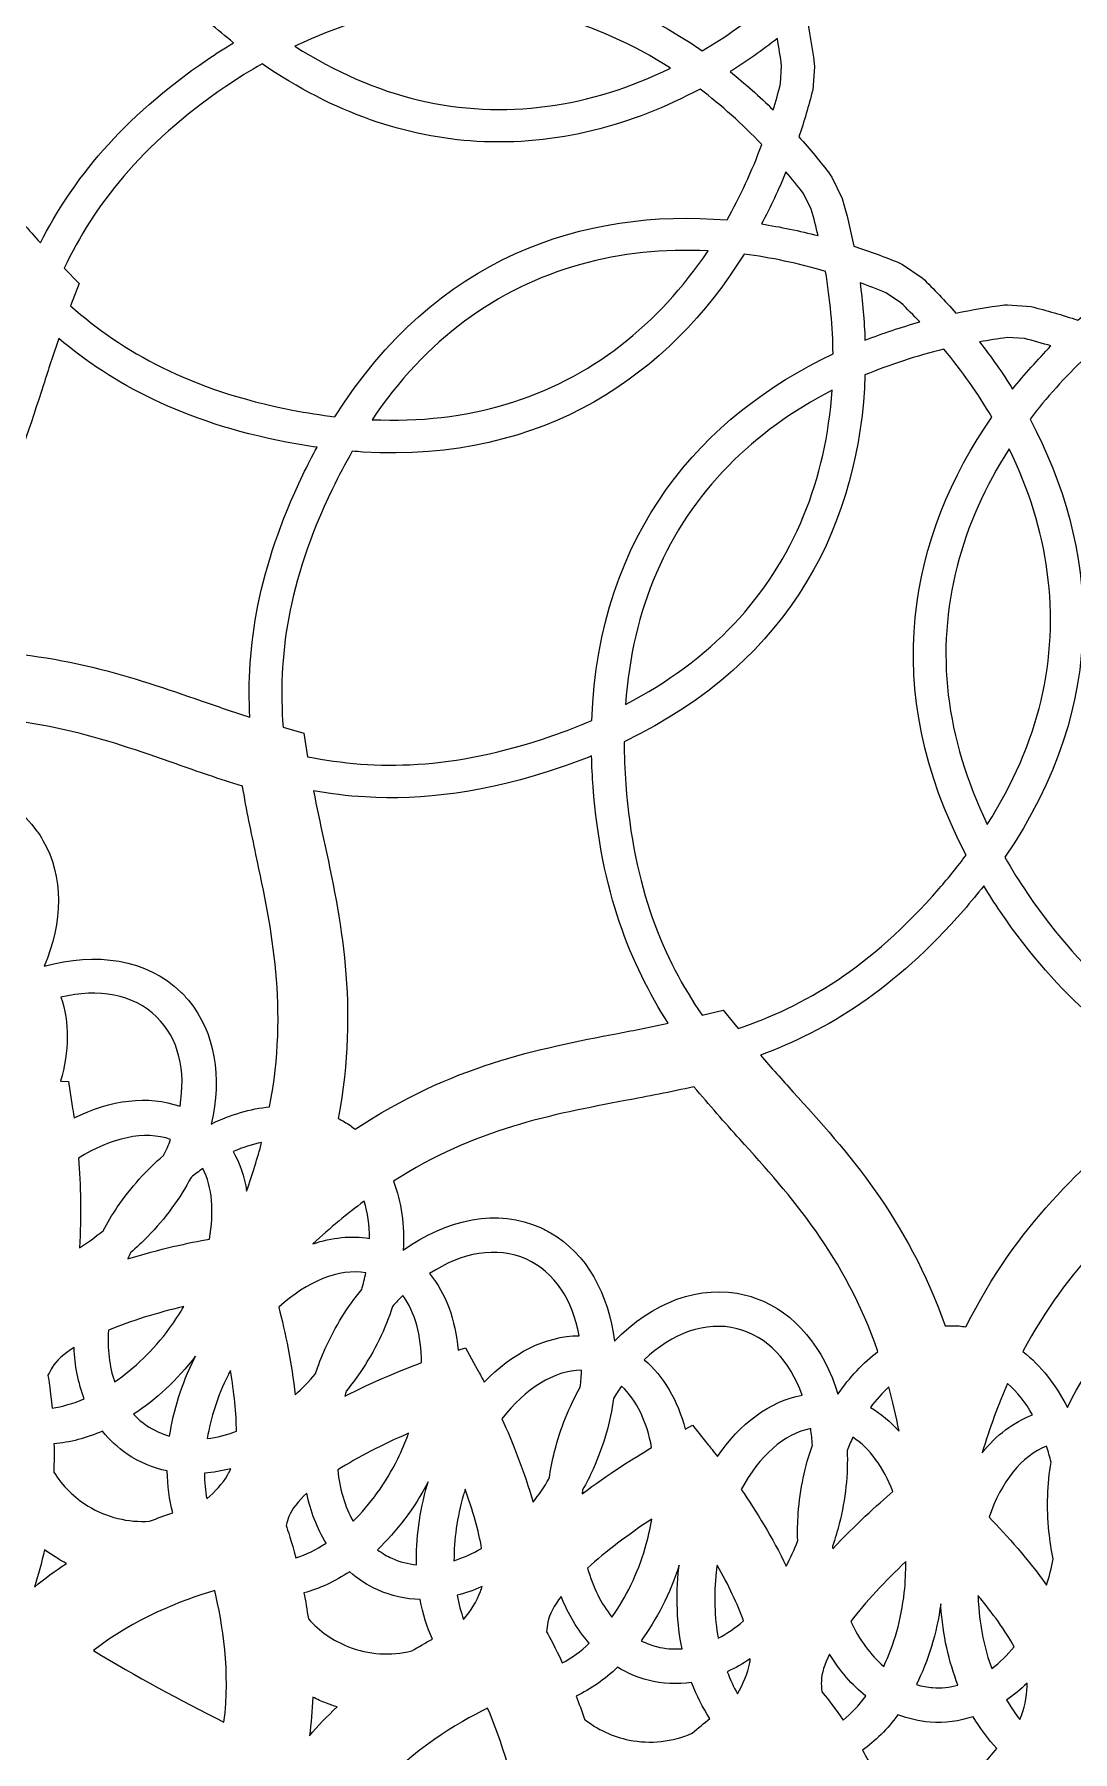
# Model space of a CAD drawing. Header units: millimetres. Extents: x 37 to 1687, y -819 to -120.
# Drawn here: x 171.6 to 231.5, y -747 to -647.8 of the extents above; entities that cross this region are included whole.
import ezdxf

# ---------------------------------------------------------------- set-up
doc = ezdxf.new("R2010")
doc.units = ezdxf.units.MM
doc.header["$MEASUREMENT"] = 0
doc.layers.add('Layer 7', color=7, linetype='Continuous')

msp = doc.modelspace()

# ---------------------------------------------------------------- linework, layer by layer
at = {"layer": 'Layer 7', "lineweight": 0}
for points, knots in [([(384.433, -671.958), (384.269, -671.597), (382.766, -668.35), (379.986, -664.113), (380.356, -659.771), (380.544, -655.358), (380.544, -650.991), (380.544, -644.395), (380.117, -637.76), (379.276, -631.268), (381.809, -627.325), (383.202, -624.324), (383.356, -623.989), (383.356, -623.989), (384.852, -620.715), (384.852, -620.715), (384.852, -620.715), (382.319, -618.149), (382.319, -618.149), (382.044, -617.87), (379.551, -615.381), (375.593, -612.411), (373.773, -605.491), (371.433, -598.632), (368.637, -592.02), (367.105, -588.398), (365.375, -584.729), (363.495, -581.113), (364.417, -576.833), (364.673, -573.773), (364.7, -573.43), (364.7, -573.43), (364.972, -569.856), (364.972, -569.856), (364.972, -569.856), (361.725, -568.311), (361.725, -568.311), (361.598, -568.251), (358.609, -566.836), (354.078, -565.405), (348.815, -557.732), (342.791, -550.486), (336.17, -543.865), (334.534, -542.229), (332.819, -540.592), (331.072, -538.997), (330.454, -534.979), (329.704, -532.336), (329.672, -532.224), (329.672, -532.224), (328.698, -528.795), (328.698, -528.795), (328.698, -528.795), (325.133, -528.443), (325.133, -528.443), (324.771, -528.409), (322.816, -528.236), (319.914, -528.236), (319.254, -528.236), (318.575, -528.245), (317.892, -528.263), (308.622, -521.536), (298.571, -515.863), (288.015, -511.399), (287.303, -511.097), (286.548, -510.786), (285.714, -510.45), (283.959, -507.365), (282.561, -505.433), (282.5, -505.35), (282.5, -505.35), (280.412, -502.477), (280.412, -502.477), (280.412, -502.477), (276.962, -503.348), (276.962, -503.348), (276.857, -503.374), (274.409, -503.993), (270.862, -505.333), (258.751, -501.857), (246.163, -499.913), (233.437, -499.553), (230.907, -497.427), (229.087, -496.189), (228.884, -496.052), (228.884, -496.052), (225.942, -494.068), (225.942, -494.068), (225.942, -494.068), (223.001, -496.052), (223.001, -496.052), (222.777, -496.203), (220.779, -497.563), (218.058, -499.884), (205.404, -500.785), (192.932, -503.271), (180.977, -507.274), (177.772, -506.084), (175.546, -505.508), (175.296, -505.444), (175.296, -505.444), (171.847, -504.575), (171.847, -504.575), (171.847, -504.575), (169.754, -507.452), (169.754, -507.452), (169.587, -507.683), (168.096, -509.767), (166.248, -513.078), (155.117, -518.149), (144.611, -524.58), (135.012, -532.197), (134.401, -532.183), (133.902, -532.176), (133.42, -532.176), (130.332, -532.176), (128.282, -532.376), (128.197, -532.384), (128.197, -532.384), (124.639, -532.736), (124.639, -532.736), (124.639, -532.736), (123.663, -536.164), (123.663, -536.164), (123.627, -536.291), (122.789, -539.265), (122.161, -543.626), (122.079, -543.705), (121.997, -543.784), (121.917, -543.865), (113.745, -552.037), (106.521, -561.118), (100.443, -570.861), (96.146, -572.248), (93.376, -573.566), (93.259, -573.621), (93.259, -573.621), (90.014, -575.165), (90.014, -575.165), (90.014, -575.165), (90.285, -578.738), (90.285, -578.738), (90.297, -578.885), (90.566, -582.335), (91.642, -587.107), (90.817, -588.877), (90.099, -590.487), (89.451, -592.02), (85.796, -600.661), (82.941, -609.666), (80.965, -618.791), (77.268, -621.61), (74.947, -623.927), (74.69, -624.187), (74.69, -624.187), (72.158, -626.752), (72.158, -626.752), (72.158, -626.752), (73.654, -630.026), (73.654, -630.026), (73.82, -630.39), (75.339, -633.66), (78.101, -637.872), (77.731, -642.213), (77.544, -646.625), (77.544, -650.991), (77.544, -657.588), (77.97, -664.223), (78.812, -670.717), (76.278, -674.659), (74.885, -677.659), (74.731, -677.994), (74.731, -677.994), (73.235, -681.268), (73.235, -681.268), (73.235, -681.268), (75.767, -683.832), (75.767, -683.832), (76.041, -684.11), (78.523, -686.595), (82.496, -689.576), (84.315, -696.495), (86.655, -703.353), (89.451, -709.963), (90.983, -713.586), (92.713, -717.255), (94.593, -720.87), (93.64, -725.296), (93.397, -728.42), (93.388, -728.552), (93.388, -728.552), (93.114, -732.127), (93.114, -732.127), (93.114, -732.127), (96.361, -733.671), (96.361, -733.671), (96.487, -733.731), (99.457, -735.141), (104.01, -736.579), (109.273, -744.253), (115.297, -751.498), (121.917, -758.118), (123.553, -759.754), (125.266, -761.39), (127.015, -762.986), (127.615, -766.891), (128.334, -769.472), (128.415, -769.759), (128.415, -769.759), (129.39, -773.188), (129.39, -773.188), (129.39, -773.188), (132.946, -773.539), (132.946, -773.539), (133.161, -773.56), (135.138, -773.748), (138.173, -773.748), (138.832, -773.748), (139.511, -773.738), (140.195, -773.72), (149.466, -780.447), (159.516, -786.12), (170.072, -790.585), (170.772, -790.881), (171.527, -791.192), (172.373, -791.533), (174.079, -794.532), (175.434, -796.422), (175.587, -796.633), (175.587, -796.633), (177.676, -799.506), (177.676, -799.506), (177.676, -799.506), (181.126, -798.635), (181.126, -798.635), (181.231, -798.609), (183.693, -797.984), (187.225, -796.65), (199.335, -800.126), (211.923, -802.07), (224.651, -802.43), (227.164, -804.542), (228.998, -805.792), (229.204, -805.931), (229.204, -805.931), (232.145, -807.914), (232.145, -807.914), (232.145, -807.914), (235.086, -805.931), (235.086, -805.931), (235.309, -805.781), (237.304, -804.424), (240.032, -802.099), (252.684, -801.198), (265.155, -798.712), (277.11, -794.71), (280.402, -795.931), (282.693, -796.514), (282.791, -796.539), (282.791, -796.539), (286.241, -797.409), (286.241, -797.409), (286.241, -797.409), (288.33, -794.536), (288.33, -794.536), (288.396, -794.444), (289.952, -792.294), (291.845, -788.903), (302.974, -783.831), (313.479, -777.401), (323.075, -769.786), (323.668, -769.8), (324.179, -769.807), (324.667, -769.807), (327.762, -769.807), (329.805, -769.607), (329.89, -769.599), (329.89, -769.599), (333.448, -769.248), (333.448, -769.248), (333.448, -769.248), (334.423, -765.82), (334.423, -765.82), (334.432, -765.79), (335.283, -762.803), (335.925, -758.359), (336.007, -758.279), (336.089, -758.199), (336.17, -758.118), (344.342, -749.946), (351.567, -740.864), (357.645, -731.12), (361.788, -729.782), (364.523, -728.506), (364.828, -728.362), (364.828, -728.362), (368.073, -726.817), (368.073, -726.817), (368.073, -726.817), (367.802, -723.246), (367.802, -723.246), (367.79, -723.099), (367.519, -719.64), (366.445, -714.876), (367.268, -713.111), (367.985, -711.502), (368.637, -709.963), (372.291, -701.323), (375.145, -692.319), (377.121, -683.195), (380.827, -680.369), (383.141, -678.055), (383.397, -677.795), (383.397, -677.795), (385.929, -675.231), (385.929, -675.231), (385.929, -675.231), (384.433, -671.958), (384.433, -671.958)], [0, 0, 0, 0, 1, 1, 1, 2, 2, 2, 3, 3, 3, 4, 4, 4, 5, 5, 5, 6, 6, 6, 7, 7, 7, 8, 8, 8, 9, 9, 9, 10, 10, 10, 11, 11, 11, 12, 12, 12, 13, 13, 13, 14, 14, 14, 15, 15, 15, 16, 16, 16, 17, 17, 17, 18, 18, 18, 19, 19, 19, 20, 20, 20, 21, 21, 21, 22, 22, 22, 23, 23, 23, 24, 24, 24, 25, 25, 25, 26, 26, 26, 27, 27, 27, 28, 28, 28, 29, 29, 29, 30, 30, 30, 31, 31, 31, 32, 32, 32, 33, 33, 33, 34, 34, 34, 35, 35, 35, 36, 36, 36, 37, 37, 37, 38, 38, 38, 39, 39, 39, 40, 40, 40, 41, 41, 41, 42, 42, 42, 43, 43, 43, 44, 44, 44, 45, 45, 45, 46, 46, 46, 47, 47, 47, 48, 48, 48, 49, 49, 49, 50, 50, 50, 51, 51, 51, 52, 52, 52, 53, 53, 53, 54, 54, 54, 55, 55, 55, 56, 56, 56, 57, 57, 57, 58, 58, 58, 59, 59, 59, 60, 60, 60, 61, 61, 61, 62, 62, 62, 63, 63, 63, 64, 64, 64, 65, 65, 65, 66, 66, 66, 67, 67, 67, 68, 68, 68, 69, 69, 69, 70, 70, 70, 71, 71, 71, 72, 72, 72, 73, 73, 73, 74, 74, 74, 75, 75, 75, 76, 76, 76, 77, 77, 77, 78, 78, 78, 79, 79, 79, 80, 80, 80, 81, 81, 81, 82, 82, 82, 83, 83, 83, 84, 84, 84, 85, 85, 85, 86, 86, 86, 87, 87, 87, 88, 88, 88, 89, 89, 89, 90, 90, 90, 91, 91, 91, 92, 92, 92, 93, 93, 93, 94, 94, 94, 95, 95, 95, 96, 96, 96, 97, 97, 97, 98, 98, 98, 99, 99, 99, 100, 100, 100, 101, 101, 101, 102, 102, 102, 103, 103, 103, 104, 104, 104, 105, 105, 105, 106, 106, 106, 106]), ([(175.577, -632.057), (178.873, -629.81), (182.884, -628.1), (188.91, -627.645), (189.749, -627.581), (190.569, -627.554), (191.374, -627.553), (195.918, -637.078), (203.741, -640.953), (211.793, -641.426), (212.041, -641.44), (212.289, -641.444), (212.537, -641.452), (213.139, -642.888), (213.638, -644.413), (214.026, -646.019), (212.759, -647.072), (211.451, -647.994), (210.114, -648.786), (203.285, -644.041), (194.454, -642.221), (184.829, -647.3), (184.179, -646.815), (183.533, -646.299), (182.893, -645.742), (178.295, -641.739), (176.104, -637.938), (174.81, -634.133), (174.81, -634.133), (175.874, -633.263), (175.874, -633.263), (175.874, -633.263), (175.577, -632.057), (175.577, -632.057)], [0, 0, 0, 0, 1, 1, 1, 2, 2, 2, 3, 3, 3, 4, 4, 4, 5, 5, 5, 6, 6, 6, 7, 7, 7, 8, 8, 8, 9, 9, 9, 10, 10, 10, 11, 11, 11, 11]), ([(181.655, -647.165), (182.12, -647.569), (182.585, -647.947), (183.051, -648.312), (182.552, -648.617), (182.052, -648.939), (181.55, -649.282), (176.531, -652.708), (173.742, -656.277), (171.9, -659.865), (171.225, -659.123), (170.572, -658.371), (169.936, -657.636), (166.873, -654.095), (163.494, -650.197), (157.546, -647.265), (157.557, -647.175), (157.573, -647.087), (157.58, -646.996), (157.601, -646.699), (157.602, -646.404), (157.582, -646.112), (163.861, -643.92), (167.693, -640.451), (171.168, -637.3), (171.852, -636.68), (172.553, -636.047), (173.272, -635.423), (174.678, -639.234), (177.031, -643.139), (181.655, -647.165)], [0, 0, 0, 0, 1, 1, 1, 2, 2, 2, 3, 3, 3, 4, 4, 4, 5, 5, 5, 6, 6, 6, 7, 7, 7, 8, 8, 8, 9, 9, 9, 10, 10, 10, 10]), ([(238.106, -661.168), (237.18, -661.354), (236.266, -661.577), (235.368, -661.833), (235.368, -661.833), (234.137, -662.432), (234.137, -662.432), (234.137, -662.432), (233.988, -662.525), (233.988, -662.525), (233.241, -663.096), (232.511, -663.7), (231.803, -664.335), (230.908, -664.034), (230.005, -663.769), (229.099, -663.542), (229.099, -663.542), (227.734, -663.446), (227.734, -663.446), (227.734, -663.446), (227.558, -663.452), (227.558, -663.452), (226.626, -663.572), (225.691, -663.731), (224.761, -663.927), (224.137, -663.219), (223.487, -662.538), (222.816, -661.889), (222.816, -661.889), (221.682, -661.123), (221.682, -661.123), (221.682, -661.123), (221.527, -661.04), (221.527, -661.04), (220.659, -660.678), (219.77, -660.348), (218.866, -660.053), (218.68, -659.127), (218.458, -658.213), (218.202, -657.315), (218.202, -657.315), (217.603, -656.084), (217.603, -656.084), (217.603, -656.084), (217.509, -655.935), (217.509, -655.935), (216.938, -655.187), (216.333, -654.456), (215.696, -653.747), (215.997, -652.853), (216.265, -651.952), (216.492, -651.047), (216.492, -651.047), (216.589, -649.682), (216.589, -649.682), (216.589, -649.682), (216.582, -649.505), (216.582, -649.505), (216.462, -648.573), (216.303, -647.638), (216.107, -646.708), (216.815, -646.084), (217.496, -645.434), (218.146, -644.763), (218.146, -644.763), (218.912, -643.629), (218.912, -643.629), (218.912, -643.629), (218.994, -643.474), (218.994, -643.474), (219.356, -642.606), (219.686, -641.717), (219.981, -640.813), (220.907, -640.626), (221.822, -640.405), (222.719, -640.149), (222.719, -640.149), (223.95, -639.55), (223.95, -639.55), (223.95, -639.55), (224.099, -639.456), (224.099, -639.456), (224.847, -638.886), (225.577, -638.281), (226.284, -637.646), (227.179, -637.947), (228.082, -638.212), (228.988, -638.439), (228.988, -638.439), (230.441, -638.541), (230.441, -638.541), (230.441, -638.541), (230.529, -638.53), (230.529, -638.53), (231.461, -638.409), (232.396, -638.25), (233.326, -638.054), (233.95, -638.762), (234.6, -639.443), (235.271, -640.093), (235.271, -640.093), (236.405, -640.859), (236.405, -640.859), (236.405, -640.859), (236.56, -640.942), (236.56, -640.942), (237.428, -641.303), (238.317, -641.632), (239.22, -641.927), (239.407, -642.853), (239.629, -643.768), (239.886, -644.666), (239.886, -644.666), (240.524, -645.976), (240.524, -645.976), (240.524, -645.976), (240.578, -646.046), (240.578, -646.046), (241.148, -646.794), (241.753, -647.524), (242.388, -648.231), (242.087, -649.126), (241.822, -650.029), (241.595, -650.935), (241.595, -650.935), (241.498, -652.3), (241.498, -652.3), (241.498, -652.3), (241.504, -652.476), (241.504, -652.476), (241.625, -653.408), (241.786, -654.341), (241.983, -655.271), (241.273, -655.896), (240.592, -656.546), (239.941, -657.218), (239.941, -657.218), (239.175, -658.352), (239.175, -658.352), (239.175, -658.352), (239.092, -658.507), (239.092, -658.507), (238.731, -659.375), (238.401, -660.264), (238.106, -661.168)], [0, 0, 0, 0, 1, 1, 1, 2, 2, 2, 3, 3, 3, 4, 4, 4, 5, 5, 5, 6, 6, 6, 7, 7, 7, 8, 8, 8, 9, 9, 9, 10, 10, 10, 11, 11, 11, 12, 12, 12, 13, 13, 13, 14, 14, 14, 15, 15, 15, 16, 16, 16, 17, 17, 17, 18, 18, 18, 19, 19, 19, 20, 20, 20, 21, 21, 21, 22, 22, 22, 23, 23, 23, 24, 24, 24, 25, 25, 25, 26, 26, 26, 27, 27, 27, 28, 28, 28, 29, 29, 29, 30, 30, 30, 31, 31, 31, 32, 32, 32, 33, 33, 33, 34, 34, 34, 35, 35, 35, 36, 36, 36, 37, 37, 37, 38, 38, 38, 39, 39, 39, 40, 40, 40, 41, 41, 41, 42, 42, 42, 43, 43, 43, 44, 44, 44, 45, 45, 45, 46, 46, 46, 47, 47, 47, 48, 48, 48, 48]), ([(186.598, -648.522), (191.579, -646.107), (196.576, -645.514), (201.499, -646.778), (203.846, -647.38), (206.119, -648.393), (208.275, -649.783), (205.965, -650.917), (203.582, -651.66), (201.175, -651.985), (196.144, -652.664), (191.257, -651.494), (186.598, -648.522)], [0, 0, 0, 0, 1, 1, 1, 2, 2, 2, 3, 3, 3, 4, 4, 4, 4]), ([(214.7, -649.66), (214.7, -649.66), (214.641, -650.673), (214.641, -650.673), (214.51, -651.19), (214.365, -651.697), (214.214, -652.198), (213.423, -651.419), (212.591, -650.677), (211.721, -649.983), (212.664, -649.395), (213.576, -648.757), (214.452, -648.077), (214.544, -648.599), (214.63, -649.124), (214.7, -649.66)], [0, 0, 0, 0, 1, 1, 1, 2, 2, 2, 3, 3, 3, 4, 4, 4, 5, 5, 5, 5]), ([(188.908, -669.902), (188.102, -669.806), (187.285, -669.683), (186.452, -669.52), (180.468, -668.353), (176.67, -666.157), (173.647, -663.508), (173.647, -663.508), (174.133, -662.223), (174.133, -662.223), (174.133, -662.223), (173.273, -661.326), (173.273, -661.326), (175.004, -657.733), (177.623, -654.247), (182.613, -650.839), (183.308, -650.365), (184.004, -649.932), (184.7, -649.529), (188.886, -652.406), (193.076, -653.771), (197.101, -654.008), (201.696, -654.277), (206.075, -653.078), (209.986, -650.988), (211.223, -651.93), (212.415, -652.999), (213.552, -654.193), (212.981, -655.739), (212.31, -657.192), (211.547, -658.546), (203.261, -657.852), (194.704, -660.69), (188.908, -669.902)], [0, 0, 0, 0, 1, 1, 1, 2, 2, 2, 3, 3, 3, 4, 4, 4, 5, 5, 5, 6, 6, 6, 7, 7, 7, 8, 8, 8, 9, 9, 9, 10, 10, 10, 11, 11, 11, 11]), ([(214.948, -655.761), (215.289, -656.167), (215.627, -656.581), (215.956, -657.01), (215.956, -657.01), (216.412, -657.917), (216.412, -657.917), (216.557, -658.43), (216.685, -658.941), (216.805, -659.451), (215.729, -659.172), (214.637, -658.945), (213.535, -658.779), (214.059, -657.797), (214.529, -656.789), (214.948, -655.761)], [0, 0, 0, 0, 1, 1, 1, 2, 2, 2, 3, 3, 3, 4, 4, 4, 5, 5, 5, 5]), ([(210.452, -660.332), (209.019, -662.468), (207.327, -664.302), (205.405, -665.786), (201.387, -668.89), (196.571, -670.32), (191.05, -670.075), (194.156, -665.493), (198.187, -662.482), (203.083, -661.114), (205.416, -660.463), (207.89, -660.206), (210.452, -660.332)], [0, 0, 0, 0, 1, 1, 1, 2, 2, 2, 3, 3, 3, 4, 4, 4, 4]), ([(188.758, -674.075), (189.123, -673.316), (189.51, -672.592), (189.911, -671.895), (190.113, -671.911), (190.316, -671.929), (190.516, -671.941), (201.029, -672.558), (208.219, -667.448), (212.53, -660.52), (214.075, -660.717), (215.645, -661.048), (217.23, -661.515), (217.508, -663.138), (217.652, -664.73), (217.669, -666.282), (210.146, -669.823), (204.154, -676.56), (203.74, -687.436), (202.995, -687.756), (202.226, -688.058), (201.423, -688.333), (195.657, -690.314), (191.27, -690.312), (187.327, -689.529), (187.327, -689.529), (187.106, -688.173), (187.106, -688.173), (187.106, -688.173), (185.913, -687.826), (185.913, -687.826), (185.615, -683.849), (186.14, -679.52), (188.758, -674.075)], [0, 0, 0, 0, 1, 1, 1, 2, 2, 2, 3, 3, 3, 4, 4, 4, 5, 5, 5, 6, 6, 6, 7, 7, 7, 8, 8, 8, 9, 9, 9, 10, 10, 10, 11, 11, 11, 11]), ([(219.225, -662.17), (219.722, -662.351), (220.221, -662.54), (220.72, -662.747), (220.72, -662.747), (221.567, -663.305), (221.567, -663.305), (221.95, -663.677), (222.316, -664.055), (222.674, -664.436), (221.605, -664.733), (220.547, -665.082), (219.511, -665.488), (219.474, -664.377), (219.376, -663.268), (219.225, -662.17)], [0, 0, 0, 0, 1, 1, 1, 2, 2, 2, 3, 3, 3, 4, 4, 4, 5, 5, 5, 5]), ([(183.993, -687.248), (183.036, -686.942), (182.095, -686.617), (181.176, -686.299), (177.31, -684.958), (172.927, -683.437), (167.361, -683.437), (166.664, -683.437), (165.964, -683.463), (165.259, -683.509), (165.219, -683.415), (165.184, -683.319), (165.139, -683.226), (165.016, -682.97), (164.876, -682.726), (164.722, -682.493), (169.061, -677.456), (170.642, -672.537), (172.076, -668.072), (172.359, -667.193), (172.65, -666.293), (172.96, -665.394), (176.083, -667.992), (180.073, -670.197), (186.091, -671.372), (186.696, -671.49), (187.287, -671.585), (187.873, -671.668), (187.593, -672.181), (187.321, -672.71), (187.058, -673.257), (184.425, -678.734), (183.794, -683.219), (183.993, -687.248)], [0, 0, 0, 0, 1, 1, 1, 2, 2, 2, 3, 3, 3, 4, 4, 4, 5, 5, 5, 6, 6, 6, 7, 7, 7, 8, 8, 8, 9, 9, 9, 10, 10, 10, 11, 11, 11, 11]), ([(205.698, -691.124), (205.634, -690.286), (205.607, -689.467), (205.606, -688.663), (215.426, -683.978), (219.239, -675.806), (219.512, -667.494), (220.946, -666.894), (222.468, -666.395), (224.071, -666.008), (225.125, -667.275), (226.047, -668.583), (226.839, -669.92), (222.094, -676.749), (220.273, -685.579), (225.353, -695.205), (224.868, -695.855), (224.352, -696.501), (223.795, -697.141), (219.791, -701.739), (215.991, -703.93), (212.185, -705.224), (212.185, -705.224), (211.315, -704.16), (211.315, -704.16), (211.315, -704.16), (210.109, -704.457), (210.109, -704.457), (207.862, -701.161), (206.153, -697.15), (205.698, -691.124)], [0, 0, 0, 0, 1, 1, 1, 2, 2, 2, 3, 3, 3, 4, 4, 4, 5, 5, 5, 6, 6, 6, 7, 7, 7, 8, 8, 8, 9, 9, 9, 10, 10, 10, 10]), ([(226.13, -665.582), (226.651, -665.49), (227.177, -665.404), (227.713, -665.334), (227.713, -665.334), (228.726, -665.393), (228.726, -665.393), (229.243, -665.524), (229.75, -665.669), (230.251, -665.82), (229.473, -666.611), (228.731, -667.442), (228.037, -668.312), (227.449, -667.368), (226.81, -666.458), (226.13, -665.582)], [0, 0, 0, 0, 1, 1, 1, 2, 2, 2, 3, 3, 3, 4, 4, 4, 5, 5, 5, 5]), ([(229.04, -670.049), (229.982, -668.812), (231.051, -667.619), (232.246, -666.482), (233.792, -667.053), (235.245, -667.724), (236.599, -668.487), (235.904, -676.773), (238.742, -685.33), (247.954, -691.126), (247.859, -691.932), (247.736, -692.749), (247.573, -693.582), (246.405, -699.566), (244.21, -703.364), (241.561, -706.387), (241.561, -706.387), (240.275, -705.901), (240.275, -705.901), (240.275, -705.901), (239.379, -706.761), (239.379, -706.761), (235.785, -705.03), (232.299, -702.411), (228.892, -697.421), (228.418, -696.726), (227.985, -696.03), (227.582, -695.335), (233.745, -686.367), (232.96, -677.384), (229.04, -670.049)], [0, 0, 0, 0, 1, 1, 1, 2, 2, 2, 3, 3, 3, 4, 4, 4, 5, 5, 5, 6, 6, 6, 7, 7, 7, 8, 8, 8, 9, 9, 9, 10, 10, 10, 10]), ([(217.614, -668.373), (217.441, -670.94), (216.893, -673.375), (215.97, -675.623), (214.042, -680.32), (210.586, -683.966), (205.683, -686.514), (206.082, -680.993), (208.066, -676.37), (211.623, -672.738), (213.318, -671.007), (215.332, -669.545), (217.614, -668.373)], [0, 0, 0, 0, 1, 1, 1, 2, 2, 2, 3, 3, 3, 4, 4, 4, 4]), ([(224.831, -678.535), (225.433, -676.188), (226.446, -673.915), (227.836, -671.759), (228.97, -674.069), (229.713, -676.452), (230.038, -678.86), (230.716, -683.891), (229.547, -688.777), (226.575, -693.436), (224.16, -688.455), (223.567, -683.459), (224.831, -678.535)], [0, 0, 0, 0, 1, 1, 1, 2, 2, 2, 3, 3, 3, 4, 4, 4, 4]), ([(172.052, -694.357), (171.946, -694.174), (171.83, -693.994), (171.704, -693.82), (170.114, -691.614), (167.284, -690.667), (164.186, -690.987), (164.186, -690.986), (164.186, -690.986), (164.186, -690.986), (164.961, -689.798), (165.472, -688.538), (165.676, -687.288), (171.36, -687.012), (175.6, -688.496), (179.734, -689.947), (180.968, -690.38), (182.24, -690.826), (183.57, -691.231), (183.801, -692.593), (184.08, -693.907), (184.35, -695.181), (185.275, -699.536), (186.22, -704.004), (185.139, -709.738), (184.024, -709.852), (182.881, -710.191), (181.766, -710.732), (182.396, -708.035), (181.988, -705.421), (180.445, -703.581), (180.308, -703.419), (180.163, -703.262), (180.009, -703.112), (178.059, -701.216), (175.108, -700.775), (172.112, -701.628), (173.2, -699.081), (173.253, -696.437), (172.052, -694.357)], [0, 0, 0, 0, 1, 1, 1, 2, 2, 2, 3, 3, 3, 4, 4, 4, 5, 5, 5, 6, 6, 6, 7, 7, 7, 8, 8, 8, 9, 9, 9, 10, 10, 10, 11, 11, 11, 12, 12, 12, 13, 13, 13, 13]), ([(190.084, -711.036), (189.99, -710.964), (189.899, -710.889), (189.801, -710.822), (189.572, -710.667), (189.336, -710.529), (189.093, -710.407), (190.324, -703.888), (189.238, -698.844), (188.249, -694.267), (188.054, -693.364), (187.856, -692.44), (187.675, -691.505), (188.632, -691.67), (189.618, -691.794), (190.647, -691.855), (193.926, -692.047), (197.622, -691.633), (202.036, -690.117), (202.617, -689.918), (203.18, -689.707), (203.727, -689.487), (203.742, -690.069), (203.771, -690.662), (203.816, -691.267), (204.275, -697.326), (205.971, -701.526), (208.157, -704.915), (207.177, -705.129), (206.199, -705.318), (205.244, -705.502), (200.651, -706.384), (195.591, -707.36), (190.084, -711.036)], [0, 0, 0, 0, 1, 1, 1, 2, 2, 2, 3, 3, 3, 4, 4, 4, 5, 5, 5, 6, 6, 6, 7, 7, 7, 8, 8, 8, 9, 9, 9, 10, 10, 10, 11, 11, 11, 11]), ([(224.957, -722.39), (224.682, -722.37), (224.41, -722.369), (224.14, -722.384), (221.946, -716.146), (218.492, -712.329), (215.352, -708.867), (214.732, -708.182), (214.099, -707.48), (213.475, -706.762), (217.287, -705.357), (221.191, -703.004), (225.217, -698.379), (225.621, -697.916), (226.003, -697.452), (226.367, -696.987), (226.671, -697.484), (226.992, -697.983), (227.334, -698.484), (230.761, -703.502), (234.33, -706.292), (237.918, -708.134), (237.176, -708.808), (236.424, -709.462), (235.688, -710.098), (232.158, -713.153), (228.273, -716.522), (225.343, -722.438), (225.215, -722.421), (225.087, -722.4), (224.957, -722.39)], [0, 0, 0, 0, 1, 1, 1, 2, 2, 2, 3, 3, 3, 4, 4, 4, 5, 5, 5, 6, 6, 6, 7, 7, 7, 8, 8, 8, 9, 9, 9, 10, 10, 10, 10]), ([(173.091, -703.411), (175.241, -702.899), (177.27, -703.238), (178.614, -704.546), (179.889, -705.786), (180.311, -707.669), (179.963, -709.708), (178.128, -709.057), (175.954, -709.326), (173.844, -710.384), (173.804, -710.088), (173.768, -709.856), (173.745, -709.706), (173.745, -709.706), (173.518, -708.274), (173.518, -708.274), (173.518, -708.274), (173.066, -708.26), (173.066, -708.26), (173.568, -706.535), (173.587, -704.853), (173.091, -703.411)], [0, 0, 0, 0, 1, 1, 1, 2, 2, 2, 3, 3, 3, 4, 4, 4, 5, 5, 5, 6, 6, 6, 7, 7, 7, 7]), ([(213.233, -720.798), (213.034, -720.725), (212.83, -720.662), (212.622, -720.609), (209.985, -719.942), (207.209, -721.036), (205.041, -723.273), (204.71, -720.523), (203.433, -718.206), (201.353, -717.006), (201.17, -716.9), (200.979, -716.802), (200.783, -716.714), (198.303, -715.599), (195.378, -716.194), (192.855, -718.02), (192.933, -716.588), (192.741, -715.227), (192.282, -714.032), (197.021, -711.014), (201.398, -710.187), (205.668, -709.383), (206.954, -709.14), (208.28, -708.891), (209.632, -708.577), (210.513, -709.642), (211.411, -710.639), (212.283, -711.608), (215.27, -714.926), (218.331, -718.334), (220.261, -723.868), (219.399, -724.514), (218.618, -725.347), (217.953, -726.329), (217.15, -723.678), (215.49, -721.619), (213.233, -720.798)], [0, 0, 0, 0, 1, 1, 1, 2, 2, 2, 3, 3, 3, 4, 4, 4, 5, 5, 5, 6, 6, 6, 7, 7, 7, 8, 8, 8, 9, 9, 9, 10, 10, 10, 11, 11, 11, 12, 12, 12, 12]), ([(228.632, -723.866), (231.219, -718.944), (234.572, -716.059), (237.844, -713.248), (238.837, -712.395), (239.86, -711.517), (240.875, -710.568), (242.169, -711.049), (243.446, -711.464), (244.685, -711.867), (248.959, -713.256), (253.343, -714.685), (257.812, -718.569), (257.415, -719.531), (257.173, -720.604), (257.091, -721.743), (255.07, -719.849), (252.603, -718.896), (250.238, -719.313), (250.029, -719.35), (249.82, -719.397), (249.614, -719.456), (246.997, -720.196), (245.139, -722.532), (244.38, -725.553), (242.718, -723.337), (240.454, -721.969), (238.053, -721.969), (237.841, -721.969), (237.627, -721.98), (237.413, -722.001), (234.708, -722.276), (232.473, -724.254), (231.201, -727.097), (230.535, -725.783), (229.661, -724.677), (228.632, -723.866)], [0, 0, 0, 0, 1, 1, 1, 2, 2, 2, 3, 3, 3, 4, 4, 4, 5, 5, 5, 6, 6, 6, 7, 7, 7, 8, 8, 8, 9, 9, 9, 10, 10, 10, 11, 11, 11, 12, 12, 12, 12]), ([(174.095, -712.71), (175.979, -711.527), (177.937, -711.091), (179.423, -711.625), (179.304, -711.931), (179.168, -712.237), (179.017, -712.541), (178.038, -713.376), (177.13, -714.379), (176.343, -715.536), (176.343, -715.536), (176.343, -715.536), (176.343, -715.536), (176.042, -715.979), (175.77, -716.432), (175.523, -716.889), (175.077, -717.255), (174.618, -717.584), (174.152, -717.875), (174.286, -716.054), (174.216, -714.206), (174.095, -712.71)], [0, 0, 0, 0, 1, 1, 1, 2, 2, 2, 3, 3, 3, 4, 4, 4, 5, 5, 5, 6, 6, 6, 7, 7, 7, 7]), ([(184.674, -711.8), (184.438, -712.701), (184.154, -713.632), (183.81, -714.599), (183.676, -713.77), (183.417, -713.002), (183.037, -712.319), (183.584, -712.082), (184.133, -711.908), (184.674, -711.8)], [0, 0, 0, 0, 1, 1, 1, 2, 2, 2, 3, 3, 3, 3]), ([(177.112, -718.162), (177.446, -717.873), (177.774, -717.568), (178.091, -717.242), (179.126, -716.178), (179.964, -715.015), (180.599, -713.815), (180.825, -713.633), (181.054, -713.461), (181.285, -713.301), (181.827, -714.377), (181.943, -715.814), (181.656, -717.373), (180.503, -717.583), (178.764, -717.951), (176.943, -718.517), (176.999, -718.398), (177.052, -718.28), (177.112, -718.162)], [0, 0, 0, 0, 1, 1, 1, 2, 2, 2, 3, 3, 3, 4, 4, 4, 5, 5, 5, 6, 6, 6, 6]), ([(190.593, -715.193), (190.795, -715.853), (190.898, -716.577), (190.901, -717.341), (189.845, -717.165), (188.736, -717.276), (187.636, -717.652), (188.639, -716.721), (189.624, -715.908), (190.593, -715.193)], [0, 0, 0, 0, 1, 1, 1, 2, 2, 2, 3, 3, 3, 3]), ([(199.963, -718.538), (201.592, -719.271), (202.634, -720.906), (203.001, -722.953), (201.072, -722.97), (199.138, -723.949), (197.527, -725.637), (197.338, -725.273), (197.2, -725.021), (197.141, -724.914), (197.141, -724.914), (196.438, -723.645), (196.438, -723.645), (196.438, -723.645), (196.015, -723.785), (196.015, -723.785), (195.873, -722.05), (195.316, -720.517), (194.377, -719.366), (196.224, -718.145), (198.25, -717.768), (199.963, -718.538)], [0, 0, 0, 0, 1, 1, 1, 2, 2, 2, 3, 3, 3, 4, 4, 4, 5, 5, 5, 6, 6, 6, 7, 7, 7, 7]), ([(185.662, -721.301), (187.304, -719.821), (189.145, -719.057), (190.693, -719.318), (190.628, -719.64), (190.548, -719.965), (190.452, -720.292), (189.636, -721.28), (188.92, -722.423), (188.348, -723.693), (188.348, -723.693), (188.348, -723.693), (188.348, -723.693), (188.128, -724.182), (187.939, -724.675), (187.775, -725.168), (187.402, -725.604), (187.009, -726.006), (186.603, -726.372), (186.425, -724.562), (186.04, -722.758), (185.662, -721.301)], [0, 0, 0, 0, 1, 1, 1, 2, 2, 2, 3, 3, 3, 4, 4, 4, 5, 5, 5, 6, 6, 6, 7, 7, 7, 7]), ([(193.907, -724.508), (192.812, -724.913), (191.17, -725.574), (189.478, -726.444), (189.505, -726.345), (189.531, -726.246), (189.561, -726.146), (189.841, -725.803), (190.11, -725.446), (190.366, -725.07), (191.2, -723.843), (191.824, -722.551), (192.241, -721.259), (192.431, -721.042), (192.625, -720.834), (192.824, -720.637), (193.537, -721.586), (193.906, -722.952), (193.907, -724.508)], [0, 0, 0, 0, 1, 1, 1, 2, 2, 2, 3, 3, 3, 4, 4, 4, 5, 5, 5, 6, 6, 6, 6]), ([(175.835, -722.627), (177.112, -722.103), (178.624, -721.64), (180.174, -721.268), (179.928, -721.692), (179.66, -722.113), (179.359, -722.523), (178.426, -723.794), (177.328, -724.842), (176.188, -725.622), (175.88, -724.728), (175.763, -723.709), (175.835, -722.627)], [0, 0, 0, 0, 1, 1, 1, 2, 2, 2, 3, 3, 3, 4, 4, 4, 4]), ([(206.767, -724.339), (208.376, -722.812), (210.308, -722.087), (212.13, -722.548), (213.866, -722.988), (215.178, -724.423), (215.893, -726.382), (214.011, -726.731), (212.289, -728.015), (210.998, -729.933), (210.762, -729.626), (210.574, -729.388), (210.459, -729.247), (210.459, -729.247), (209.546, -728.12), (209.546, -728.12), (209.546, -728.12), (209.137, -728.34), (209.137, -728.34), (208.691, -726.684), (207.881, -725.295), (206.767, -724.339)], [0, 0, 0, 0, 1, 1, 1, 2, 2, 2, 3, 3, 3, 4, 4, 4, 5, 5, 5, 6, 6, 6, 7, 7, 7, 7]), ([(172.579, -724.79), (172.823, -724.39), (173.264, -724.002), (173.842, -723.632), (173.884, -724.688), (174.084, -725.688), (174.435, -726.594), (173.801, -726.864), (173.174, -727.048), (172.575, -727.13), (172.49, -726.162), (172.384, -725.486), (172.34, -725.235), (172.42, -725.068), (172.498, -724.924), (172.579, -724.79)], [0, 0, 0, 0, 1, 1, 1, 2, 2, 2, 3, 3, 3, 4, 4, 4, 5, 5, 5, 5]), ([(178.033, -728.13), (177.907, -728.045), (177.786, -727.953), (177.671, -727.857), (177.534, -727.742), (177.408, -727.615), (177.286, -727.485), (178.566, -726.644), (179.79, -725.517), (180.862, -724.129), (180.839, -724.175), (180.815, -724.219), (180.792, -724.265), (180.051, -725.765), (179.582, -727.286), (179.364, -728.744), (178.892, -728.611), (178.444, -728.41), (178.033, -728.13)], [0, 0, 0, 0, 1, 1, 1, 2, 2, 2, 3, 3, 3, 4, 4, 4, 5, 5, 5, 6, 6, 6, 6]), ([(182.737, -725.225), (182.78, -725.137), (182.826, -725.05), (182.871, -724.963), (183.093, -726.233), (183.222, -727.439), (183.218, -728.469), (182.652, -728.678), (182.087, -728.82), (181.534, -728.887), (181.74, -727.69), (182.136, -726.441), (182.737, -725.225)], [0, 0, 0, 0, 1, 1, 1, 2, 2, 2, 3, 3, 3, 4, 4, 4, 4]), ([(198.548, -727.744), (199.906, -726.013), (201.58, -724.95), (203.144, -724.939), (203.136, -725.259), (203.113, -725.584), (203.076, -725.914), (202.441, -727.032), (201.931, -728.286), (201.588, -729.642), (201.588, -729.642), (201.588, -729.642), (201.588, -729.642), (201.456, -730.162), (201.355, -730.68), (201.28, -731.194), (200.99, -731.683), (200.677, -732.142), (200.344, -732.57), (199.857, -730.826), (199.167, -729.112), (198.548, -727.744)], [0, 0, 0, 0, 1, 1, 1, 2, 2, 2, 3, 3, 3, 4, 4, 4, 5, 5, 5, 6, 6, 6, 7, 7, 7, 7]), ([(203.814, -730.648), (204.422, -729.294), (204.812, -727.914), (204.999, -726.569), (205.146, -726.324), (205.3, -726.088), (205.46, -725.861), (206.318, -726.657), (206.915, -727.912), (207.194, -729.414), (206.187, -730.004), (204.69, -730.937), (203.181, -732.083), (203.189, -732.005), (203.197, -731.928), (203.206, -731.851), (203.423, -731.463), (203.627, -731.063), (203.814, -730.648)], [0, 0, 0, 0, 1, 1, 1, 2, 2, 2, 3, 3, 3, 4, 4, 4, 5, 5, 5, 6, 6, 6, 6]), ([(221.482, -728.47), (220.99, -727.91), (220.435, -727.447), (219.831, -727.09), (220.157, -726.647), (220.513, -726.25), (220.89, -725.904), (221.111, -726.716), (221.31, -727.568), (221.482, -728.47)], [0, 0, 0, 0, 1, 1, 1, 2, 2, 2, 3, 3, 3, 3]), ([(227.747, -725.704), (228.295, -726.198), (228.781, -726.813), (229.191, -727.524), (228.081, -727.94), (227.091, -728.693), (226.278, -729.713), (226.717, -728.248), (227.211, -726.92), (227.747, -725.704)], [0, 0, 0, 0, 1, 1, 1, 2, 2, 2, 3, 3, 3, 3]), ([(172.674, -730.825), (172.693, -730.253), (172.695, -729.709), (172.685, -729.197), (173.602, -729.118), (174.549, -728.866), (175.491, -728.459), (175.892, -728.966), (176.363, -729.413), (176.908, -729.784), (177.616, -730.266), (178.398, -730.587), (179.224, -730.76), (179.236, -731.613), (179.341, -732.428), (179.54, -733.182), (179.093, -733.332), (178.648, -733.49), (178.21, -733.66), (176.959, -733.743), (175.736, -733.443), (174.663, -732.79), (173.857, -732.299), (173.173, -731.622), (172.674, -730.825)], [0, 0, 0, 0, 1, 1, 1, 2, 2, 2, 3, 3, 3, 4, 4, 4, 5, 5, 5, 6, 6, 6, 7, 7, 7, 8, 8, 8, 8]), ([(193.162, -728.583), (192.985, -729.078), (192.777, -729.573), (192.535, -730.063), (191.838, -731.476), (190.939, -732.699), (189.953, -733.664), (189.481, -732.819), (189.185, -731.808), (189.072, -730.7), (190.252, -729.953), (191.681, -729.225), (193.162, -728.583)], [0, 0, 0, 0, 1, 1, 1, 2, 2, 2, 3, 3, 3, 4, 4, 4, 4]), ([(212.366, -731.822), (213.401, -729.909), (214.852, -728.593), (216.377, -728.313), (216.424, -728.625), (216.457, -728.945), (216.477, -729.271), (216.046, -730.483), (215.762, -731.806), (215.659, -733.201), (215.659, -733.201), (215.659, -733.201), (215.659, -733.201), (215.619, -733.736), (215.61, -734.264), (215.625, -734.783), (215.43, -735.3), (215.208, -735.794), (214.963, -736.261), (214.188, -734.63), (213.219, -733.068), (212.366, -731.822)], [0, 0, 0, 0, 1, 1, 1, 2, 2, 2, 3, 3, 3, 4, 4, 4, 5, 5, 5, 6, 6, 6, 7, 7, 7, 7]), ([(217.636, -735.095), (217.782, -734.676), (217.914, -734.247), (218.026, -733.805), (218.39, -732.366), (218.534, -730.939), (218.484, -729.583), (218.586, -729.319), (218.695, -729.063), (218.812, -728.814), (219.783, -729.439), (220.582, -730.549), (221.119, -731.953), (220.228, -732.71), (218.925, -733.883), (217.647, -735.264), (217.643, -735.208), (217.64, -735.152), (217.636, -735.095)], [0, 0, 0, 0, 1, 1, 1, 2, 2, 2, 3, 3, 3, 4, 4, 4, 5, 5, 5, 6, 6, 6, 6]), ([(229.997, -729.337), (230.096, -729.633), (230.182, -729.938), (230.258, -730.25), (230.044, -731.519), (229.993, -732.871), (230.134, -734.263), (230.134, -734.263), (230.134, -734.263), (230.134, -734.263), (230.188, -734.797), (230.271, -735.318), (230.376, -735.827), (230.277, -736.352), (230.149, -736.86), (229.995, -737.348), (228.953, -735.879), (227.732, -734.511), (226.675, -733.43), (227.365, -731.396), (228.558, -729.872), (229.997, -729.337)], [0, 0, 0, 0, 1, 1, 1, 2, 2, 2, 3, 3, 3, 4, 4, 4, 5, 5, 5, 6, 6, 6, 7, 7, 7, 7]), ([(182.892, -730.632), (182.843, -730.755), (182.789, -730.871), (182.727, -730.973), (182.402, -731.506), (181.993, -731.974), (181.507, -732.37), (181.419, -731.904), (181.377, -731.404), (181.371, -730.886), (181.873, -730.847), (182.382, -730.762), (182.892, -730.632)], [0, 0, 0, 0, 1, 1, 1, 2, 2, 2, 3, 3, 3, 4, 4, 4, 4]), ([(194.295, -731.384), (194.28, -731.433), (194.263, -731.481), (194.249, -731.531), (193.782, -733.132), (193.583, -734.706), (193.619, -736.177), (193.13, -736.128), (192.653, -736.007), (192.199, -735.803), (192.06, -735.74), (191.926, -735.671), (191.796, -735.596), (191.644, -735.509), (191.502, -735.408), (191.362, -735.304), (192.474, -734.255), (193.482, -732.934), (194.295, -731.384)], [0, 0, 0, 0, 1, 1, 1, 2, 2, 2, 3, 3, 3, 4, 4, 4, 5, 5, 5, 6, 6, 6, 6]), ([(186.083, -733.899), (186.135, -733.71), (186.189, -733.545), (186.249, -733.391), (186.418, -732.958), (186.781, -732.503), (187.28, -732.041), (187.504, -733.102), (187.88, -734.077), (188.396, -734.926), (187.819, -735.303), (187.233, -735.593), (186.656, -735.779), (186.403, -734.824), (186.176, -734.158), (186.083, -733.899)], [0, 0, 0, 0, 1, 1, 1, 2, 2, 2, 3, 3, 3, 4, 4, 4, 5, 5, 5, 5]), ([(196.331, -732.139), (196.363, -732.03), (196.397, -731.924), (196.43, -731.817), (196.871, -733.038), (197.207, -734.212), (197.376, -735.229), (196.852, -735.536), (196.317, -735.776), (195.781, -735.94), (195.778, -734.729), (195.952, -733.435), (196.331, -732.139)], [0, 0, 0, 0, 1, 1, 1, 2, 2, 2, 3, 3, 3, 4, 4, 4, 4]), ([(207.198, -733.538), (207.108, -734.088), (206.984, -734.645), (206.821, -735.202), (206.38, -736.713), (205.707, -738.073), (204.904, -739.195), (204.279, -738.43), (203.801, -737.465), (203.497, -736.366), (204.538, -735.414), (205.834, -734.438), (207.198, -733.538)], [0, 0, 0, 0, 1, 1, 1, 2, 2, 2, 3, 3, 3, 4, 4, 4, 4]), ([(171.562, -737.458), (171.787, -736.769), (171.979, -736.05), (172.138, -735.305), (172.366, -735.474), (172.601, -735.632), (172.842, -735.779), (173.027, -735.891), (173.216, -735.998), (173.409, -736.098), (172.753, -736.528), (172.136, -736.982), (171.562, -737.458)], [0, 0, 0, 0, 1, 1, 1, 2, 2, 2, 3, 3, 3, 4, 4, 4, 4]), ([(208.783, -736.197), (208.776, -736.248), (208.769, -736.298), (208.763, -736.349), (208.581, -738.002), (208.658, -739.582), (208.947, -741.02), (208.456, -741.057), (207.966, -741.021), (207.483, -740.899), (207.335, -740.861), (207.191, -740.817), (207.05, -740.765), (206.888, -740.707), (206.732, -740.637), (206.58, -740.561), (207.49, -739.336), (208.252, -737.862), (208.783, -736.197)], [0, 0, 0, 0, 1, 1, 1, 2, 2, 2, 3, 3, 3, 4, 4, 4, 5, 5, 5, 6, 6, 6, 6]), ([(210.919, -736.586), (210.934, -736.453), (210.951, -736.32), (210.969, -736.188), (211.622, -737.329), (212.16, -738.439), (212.5, -739.419), (212.032, -739.819), (211.54, -740.153), (211.035, -740.412), (210.823, -739.223), (210.772, -737.923), (210.919, -736.586)], [0, 0, 0, 0, 1, 1, 1, 2, 2, 2, 3, 3, 3, 4, 4, 4, 4]), ([(218.687, -739.449), (219.55, -738.322), (220.666, -737.124), (221.863, -735.992), (221.874, -736.576), (221.848, -737.175), (221.782, -737.781), (221.61, -739.344), (221.185, -740.797), (220.591, -742.039), (219.829, -741.385), (219.181, -740.5), (218.687, -739.449)], [0, 0, 0, 0, 1, 1, 1, 2, 2, 2, 3, 3, 3, 4, 4, 4, 4]), ([(187.372, -739.295), (187.297, -738.769), (187.211, -738.268), (187.119, -737.796), (188.012, -737.559), (188.904, -737.144), (189.763, -736.577), (190.244, -737.002), (190.782, -737.358), (191.379, -737.627), (192.16, -737.978), (192.986, -738.158), (193.829, -738.186), (193.985, -739.004), (194.22, -739.771), (194.534, -740.466), (194.133, -740.685), (193.735, -740.91), (193.345, -741.145), (192.126, -741.447), (190.864, -741.365), (189.69, -740.907), (188.803, -740.56), (188.005, -740.005), (187.372, -739.295)], [0, 0, 0, 0, 1, 1, 1, 2, 2, 2, 3, 3, 3, 4, 4, 4, 5, 5, 5, 6, 6, 6, 7, 7, 7, 8, 8, 8, 8]), ([(197.316, -737.717), (197.085, -738.309), (196.755, -738.847), (196.337, -739.327), (196.179, -738.897), (196.058, -738.428), (195.966, -737.937), (196.448, -737.812), (196.929, -737.643), (197.403, -737.431), (197.379, -737.531), (197.351, -737.628), (197.316, -737.717)], [0, 0, 0, 0, 1, 1, 1, 2, 2, 2, 3, 3, 3, 4, 4, 4, 4]), ([(174.965, -741.128), (177.275, -739.288), (180.087, -738.22), (181.971, -737.659), (182.414, -739.518), (182.885, -742.398), (182.498, -745.256), (179.948, -743.993), (177.422, -742.609), (174.965, -741.128)], [0, 0, 0, 0, 1, 1, 1, 2, 2, 2, 3, 3, 3, 3]), ([(201.205, -739.487), (201.295, -739.038), (201.566, -738.535), (201.968, -738.002), (202.376, -739.031), (202.924, -739.946), (203.593, -740.705), (203.093, -741.174), (202.57, -741.561), (202.037, -741.844), (201.619, -740.934), (201.274, -740.304), (201.127, -740.047), (201.145, -739.839), (201.17, -739.657), (201.205, -739.487)], [0, 0, 0, 0, 1, 1, 1, 2, 2, 2, 3, 3, 3, 4, 4, 4, 5, 5, 5, 5]), ([(223.886, -738.421), (223.889, -738.472), (223.89, -738.523), (223.894, -738.574), (224.001, -740.228), (224.349, -741.767), (224.881, -743.129), (224.405, -743.251), (223.916, -743.3), (223.419, -743.263), (223.267, -743.252), (223.118, -743.233), (222.969, -743.207), (222.804, -743.178), (222.641, -743.137), (222.48, -743.09), (223.161, -741.728), (223.654, -740.148), (223.886, -738.421)], [0, 0, 0, 0, 1, 1, 1, 2, 2, 2, 3, 3, 3, 4, 4, 4, 5, 5, 5, 6, 6, 6, 6]), ([(226.058, -738.433), (226.047, -738.271), (226.04, -738.11), (226.035, -737.949), (226.889, -738.975), (227.62, -739.99), (228.127, -740.907), (227.728, -741.395), (227.294, -741.819), (226.831, -742.168), (226.419, -741.037), (226.145, -739.771), (226.058, -738.433)], [0, 0, 0, 0, 1, 1, 1, 2, 2, 2, 3, 3, 3, 4, 4, 4, 4]), ([(217.016, -743.492), (216.995, -743.271), (216.987, -743.078), (216.992, -742.893), (217.002, -742.445), (217.175, -741.916), (217.466, -741.337), (218.052, -742.296), (218.76, -743.115), (219.564, -743.755), (219.157, -744.3), (218.714, -744.768), (218.243, -745.138), (217.674, -744.313), (217.218, -743.738), (217.016, -743.492)], [0, 0, 0, 0, 1, 1, 1, 2, 2, 2, 3, 3, 3, 4, 4, 4, 5, 5, 5, 5]), ([(210.559, -745.045), (210.213, -745.321), (209.872, -745.602), (209.539, -745.891), (208.391, -746.401), (207.134, -746.539), (205.899, -746.291), (204.955, -746.102), (204.064, -745.686), (203.311, -745.086), (203.157, -744.617), (202.998, -744.172), (202.839, -743.753), (203.676, -743.363), (204.482, -742.799), (205.229, -742.091), (205.773, -742.423), (206.361, -742.678), (206.992, -742.838), (207.822, -743.048), (208.666, -743.082), (209.5, -742.963), (209.788, -743.724), (210.142, -744.425), (210.559, -745.045)], [0, 0, 0, 0, 1, 1, 1, 2, 2, 2, 3, 3, 3, 4, 4, 4, 5, 5, 5, 6, 6, 6, 7, 7, 7, 8, 8, 8, 8]), ([(212.887, -741.601), (212.879, -741.679), (212.87, -741.754), (212.855, -741.826), (212.727, -742.462), (212.487, -743.061), (212.146, -743.617), (211.925, -743.23), (211.733, -742.8), (211.563, -742.347), (212.015, -742.141), (212.457, -741.892), (212.887, -741.601)], [0, 0, 0, 0, 1, 1, 1, 2, 2, 2, 3, 3, 3, 4, 4, 4, 4]), ([(228.866, -743.014), (228.869, -743.068), (228.873, -743.122), (228.871, -743.174), (228.856, -743.841), (228.714, -744.49), (228.461, -745.112), (228.183, -744.774), (227.927, -744.391), (227.686, -743.982), (228.097, -743.7), (228.492, -743.377), (228.866, -743.014)], [0, 0, 0, 0, 1, 1, 1, 2, 2, 2, 3, 3, 3, 4, 4, 4, 4]), ([(189.029, -744.382), (188.452, -744.923), (187.919, -745.482), (187.432, -746.054), (187.535, -745.331), (187.6, -744.583), (187.626, -743.816), (187.885, -743.945), (188.148, -744.062), (188.416, -744.167), (188.617, -744.245), (188.822, -744.317), (189.029, -744.382)], [0, 0, 0, 0, 1, 1, 1, 2, 2, 2, 3, 3, 3, 4, 4, 4, 4]), ([(199.56, -751.893), (196.803, -751.09), (194.057, -750.166), (191.371, -749.136), (193.332, -746.892), (195.943, -745.334), (197.719, -744.446), (198.485, -746.212), (199.455, -748.99), (199.56, -751.893)], [0, 0, 0, 0, 1, 1, 1, 2, 2, 2, 3, 3, 3, 3]), ([(222.796, -748.779), (221.823, -748.756), (220.864, -748.496), (220.01, -748.025), (219.794, -747.623), (219.576, -747.242), (219.362, -746.882), (220.115, -746.352), (220.807, -745.657), (221.417, -744.833), (222.007, -745.063), (222.627, -745.211), (223.272, -745.258), (224.125, -745.321), (224.961, -745.208), (225.761, -744.946), (226.168, -745.633), (226.626, -746.251), (227.132, -746.783), (226.849, -747.103), (226.571, -747.428), (226.303, -747.759), (225.262, -748.456), (224.053, -748.808), (222.796, -748.779)], [0, 0, 0, 0, 1, 1, 1, 2, 2, 2, 3, 3, 3, 4, 4, 4, 5, 5, 5, 6, 6, 6, 7, 7, 7, 8, 8, 8, 8])]:
    msp.add_open_spline(points, degree=3, knots=knots, dxfattribs=at)

doc.saveas('drawing.dxf')
